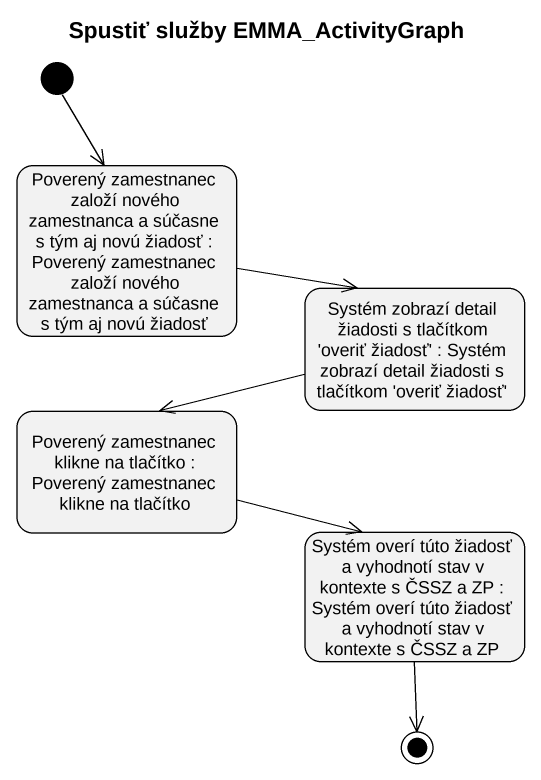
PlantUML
@startuml
title Spustiť služby EMMA_ActivityGraph
hide empty description
state "Poverený zamestnanec založí nového zamestnanca a súčasne s tým aj novú žiadosť : Poverený zamestnanec založí nového zamestnanca a súčasne s tým aj novú žiadosť" as Poverený_zamestnanec_založí
state "Systém zobrazí detail žiadosti s tlačítkom 'overiť žiadosť' : Systém zobrazí detail žiadosti s tlačítkom 'overiť žiadosť'" as Systém_zobrazí_detail
state "Poverený zamestnanec klikne na tlačítko : Poverený zamestnanec klikne na tlačítko" as Poverený_zamestnanec_klikne
state "Systém overí túto žiadosť a vyhodnotí stav v kontexte s ČSSZ a ZP : Systém overí túto žiadosť a vyhodnotí stav v kontexte s ČSSZ a ZP" as Systém_overí_túto_žiadosť_a
[*] --> Poverený_zamestnanec_založí
Poverený_zamestnanec_založí -right-> Systém_zobrazí_detail
Systém_zobrazí_detail -left-> Poverený_zamestnanec_klikne
Poverený_zamestnanec_klikne -right-> Systém_overí_túto_žiadosť_a
Systém_overí_túto_žiadosť_a --> [*]
@enduml
